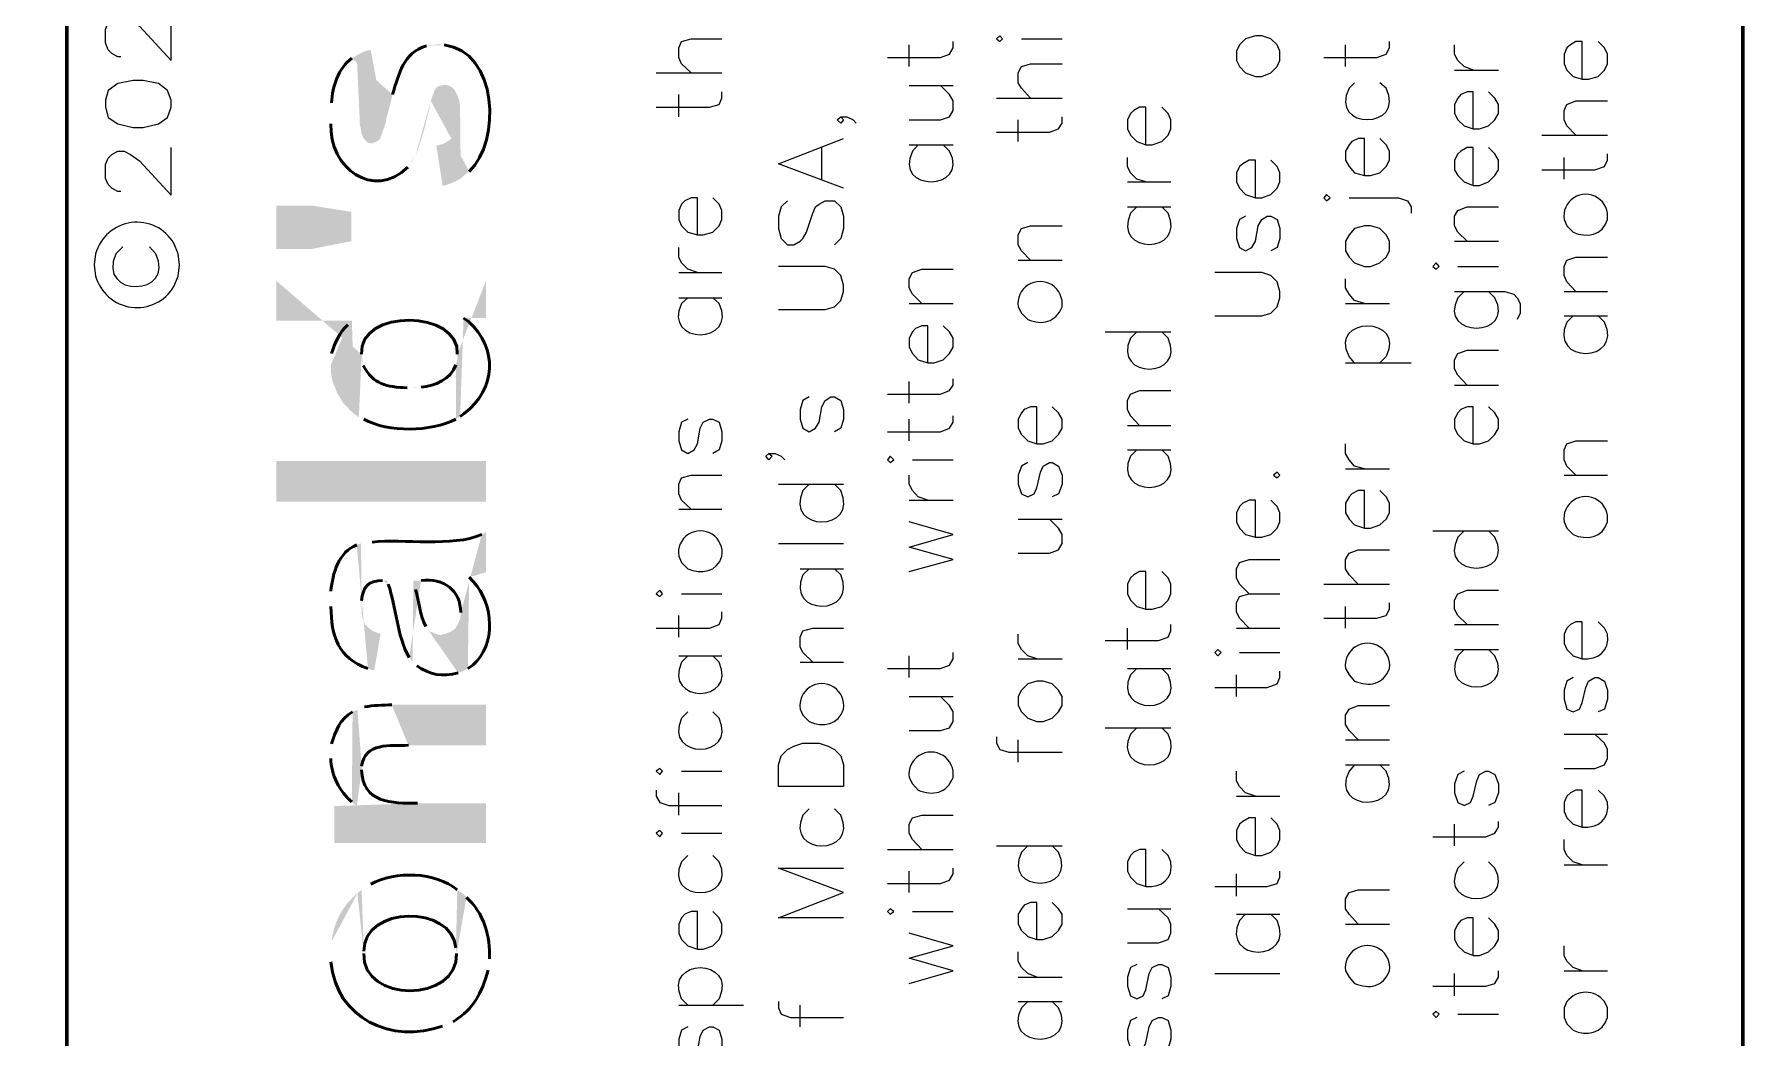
# Model space of a CAD drawing. Header units: inches. Extents: x 5 to 516, y -193 to 129.
# Drawn here: x 57.182 to 59.901, y -182.698 to -181.101 of the extents above; entities that cross this region are included whole.
import ezdxf

# ---------------------------------------------------------------- set-up
doc = ezdxf.new("R2010")
doc.units = ezdxf.units.IN
doc.header["$MEASUREMENT"] = 0
doc.layers.add('PDF7_Geometry', color=7, linetype='Continuous')
doc.layers.add('PDF7_Solid Fills', color=7, linetype='Continuous')

msp = doc.modelspace()

# ---------------------------------------------------------------- hatches: boundary and pattern name
at = {"layer": 'PDF7_Solid Fills', "transparency": 33554559}
h = msp.add_hatch(color=256, dxfattribs=at)
h.paths.add_polyline_path([(57.6546647, -181.2324507), (57.6546647, -181.2435618)], flags=0)
h.paths.add_polyline_path([(57.7768869, -181.3124507), (57.7824425, -181.3046729), (57.7835536, -181.3046729), (57.7857758, -181.3002285), (57.7891091, -181.2946729)], flags=0)
h.paths.add_polyline_path([(57.7891091, -181.2946729, 0.042607808), (57.8135536, -181.2068951)], flags=0)
h.paths.add_polyline_path([(57.8135536, -181.2068951), (57.8157758, -181.2002285), (57.8191091, -181.1913396), (57.8224425, -181.185784), (57.8257758, -181.1835618), (57.8346647, -181.1813396), (57.8368869, -181.1813396), (57.8446647, -181.1835618), (57.8513313, -181.1891173), (57.8524425, -181.1913396), (57.8557758, -181.1980062), (57.8591091, -181.2068951), (57.8602202, -181.215784), (57.8602202, -181.2268951), (57.8613313, -181.3302285), (57.8746647, -181.3191173)], flags=0)
h.paths.add_polyline_path([(57.8346647, -181.1180062), (57.8257758, -181.1168951), (57.8157758, -181.1180062), (57.8068869, -181.1191173)], flags=0)
h.paths.add_polyline_path([(57.7524425, -181.1968951), (57.7502202, -181.2080062), (57.7435536, -181.2324507), (57.7413313, -181.2435618), (57.737998, -181.2524507), (57.7357758, -181.2591173), (57.7335536, -181.2646729), (57.7324425, -181.2680062), (57.727998, -181.2713396), (57.7202202, -181.2746729), (57.7135536, -181.2735618), (57.7068869, -181.2668951), (57.7035536, -181.2602285), (57.7024424, -181.2524507), (57.7002202, -181.2424507), (57.7002202, -181.2313396), (57.6957758, -181.1346729), (57.687998, -181.1391173)], flags=0)
h.paths.add_polyline_path([(57.6557758, -181.2102285), (57.6546647, -181.2202285)], flags=0)
for points in [[(57.6957758, -181.1346723), (57.7002202, -181.231339), (57.7002202, -181.2246724), (57.7013314, -181.2157835), (57.7046647, -181.2068946), (57.707998, -181.2002279), (57.7135536, -181.1935612), (57.7202203, -181.1891168), (57.7291091, -181.1857835), (57.717998, -181.1257835), (57.7124425, -181.1268946), (57.7035536, -181.1302279)], [(57.8224424, -181.2780055), (57.8324424, -181.34245), (57.8368869, -181.3413388), (57.8457757, -181.3380055), (57.8535535, -181.3346722), (57.8613313, -181.3302277), (57.8602202, -181.2268944), (57.8602202, -181.2380055), (57.857998, -181.2468944), (57.8513313, -181.26245), (57.8468869, -181.2668944), (57.8402202, -181.2713388), (57.8324424, -181.2757833)], [(57.686887, -181.4302283), (57.6246648, -181.4424506), (57.5679981, -181.4424506), (57.5679981, -181.3735617), (57.6246648, -181.3735617), (57.686887, -181.3835617)], [(57.9013315, -181.8446729), (57.9013315, -181.7802284), (57.5679981, -181.7802284), (57.5679981, -181.8446729)]]:
    msp.add_hatch(color=256, dxfattribs=at).paths.add_polyline_path(points)
h = msp.add_hatch(color=256, dxfattribs=at)
h.paths.add_polyline_path([(57.5679981, -181.4935614), (57.5679981, -181.5568947), (57.6879981, -181.5568947), (57.6924426, -181.7057836), (57.6991093, -181.710228), (57.7035537, -181.610228)], flags=0)
h.paths.add_polyline_path([(57.8557759, -181.610228), (57.8602204, -181.7091169), (57.8657759, -181.5524502), (57.9013315, -181.5524502), (57.9013315, -181.4935614)], flags=0)
h = msp.add_hatch(color=256, dxfattribs=at)
h.paths.add_polyline_path([(57.6546647, -181.6268949), (57.6546647, -181.638006), (57.6557758, -181.6468949), (57.657998, -181.6557838), (57.6613313, -181.6635616), (57.6646647, -181.6724505), (57.6691091, -181.6791172), (57.6735536, -181.6868949), (57.6802202, -181.6935616), (57.6857758, -181.7002283), (57.6868869, -181.7002283), (57.6924424, -181.7057838), (57.687998, -181.5568949), (57.6813313, -181.5635616)], flags=0)
h.paths.add_polyline_path([(57.6557758, -181.6091171), (57.6546647, -181.618006)], flags=0)
h = msp.add_hatch(color=256, dxfattribs=at)
h.paths.add_polyline_path([(57.6991093, -181.7102283), (57.7068871, -181.7135616)], flags=0)
h.paths.add_polyline_path([(57.8535537, -181.7135616), (57.8602204, -181.7091172), (57.855776, -181.6102283), (57.855776, -181.618006), (57.8535537, -181.6268949)], flags=0)
h.paths.add_polyline_path([(57.7979982, -181.6624505), (57.7868871, -181.6635616), (57.775776, -181.6635616)], flags=0)
h.paths.add_polyline_path([(57.705776, -181.628006), (57.7035537, -181.6191171), (57.7035537, -181.6102283)], flags=0)
h = msp.add_hatch(color=256, dxfattribs=at)
h.paths.add_polyline_path([(57.7024425, -181.9113391), (57.7035536, -182.0135614), (57.7035536, -182.0024502)], flags=0)
h.paths.add_polyline_path([(57.7368869, -181.970228), (57.7435536, -181.970228), (57.7457758, -181.9757836)], flags=0)
h.paths.add_polyline_path([(57.7791092, -182.0924502), (57.7846647, -182.0991169), (57.7857758, -181.970228), (57.797998, -181.970228)], flags=0)
h.paths.add_polyline_path([(57.8613314, -182.0213391), (57.8646647, -182.1146725), (57.8724425, -182.110228), (57.8746647, -181.9646725), (57.8824425, -181.9624502), (57.8846647, -181.9624502), (57.8935536, -181.9591169), (57.9013314, -181.9568947), (57.9013314, -181.8935613), (57.8946647, -181.8968947)], flags=0)
h.paths.add_polyline_path([(57.7202203, -181.9091169), (57.7102203, -181.910228)], flags=0)
h = msp.add_hatch(color=256, dxfattribs=at)
h.paths.add_polyline_path([(57.6546647, -182.0091174), (57.6546647, -182.0113397)], flags=0)
h.paths.add_polyline_path([(57.7135536, -182.1102286), (57.7235536, -182.1135619), (57.7335536, -182.0557841), (57.7313313, -182.054673), (57.7224424, -182.0513397), (57.7146647, -182.0457841), (57.7102202, -182.0402286), (57.7091091, -182.0402286), (57.7057758, -182.0324508), (57.7035536, -182.0235619), (57.7035536, -182.0135619), (57.7024424, -181.9113397), (57.6957758, -181.9135619)], flags=0)
h.paths.add_polyline_path([(57.6546647, -181.9868952), (57.6546647, -181.9980063)], flags=0)
h = msp.add_hatch(color=256, dxfattribs=at)
h.paths.add_polyline_path([(57.7846648, -182.0991172), (57.7913314, -182.1057839)], flags=0)
h.paths.add_polyline_path([(57.856887, -182.116895), (57.8646648, -182.1146727), (57.8613314, -182.0213394), (57.8613314, -182.0224505), (57.8602203, -182.0313394), (57.856887, -182.0391172), (57.8524425, -182.046895), (57.8457759, -182.0513394), (57.8379981, -182.0546727), (57.8291092, -182.056895), (57.8279981, -182.056895), (57.8202203, -182.0546727), (57.8124425, -182.0513394), (57.8057759, -182.0435616)], flags=0)
h.paths.add_polyline_path([(57.7891092, -181.9846727), (57.786887, -181.976895), (57.7857759, -181.9702283)], flags=0)
h = msp.add_hatch(color=256, dxfattribs=at)
h.paths.add_polyline_path([(57.6546647, -182.2491167), (57.6546647, -182.2535612)], flags=0)
h.paths.add_polyline_path([(57.687998, -182.3224501), (57.6957758, -182.3291168), (57.6968869, -182.1757834), (57.6891091, -182.1791167)], flags=0)
h.paths.add_polyline_path([(57.6557758, -182.2302279), (57.6546647, -182.2402279)], flags=0)
h = msp.add_hatch(color=256, dxfattribs=at)
h.paths.add_polyline_path([(57.6602203, -182.3291169), (57.6602203, -182.3880058), (57.9013314, -182.3880058), (57.9013314, -182.3246724), (57.7924425, -182.3246724)], flags=0)
h.paths.add_polyline_path([(57.7035536, -182.2713391), (57.6968869, -182.1757835), (57.6957758, -182.3291169)], flags=0)
h = msp.add_hatch(color=256, dxfattribs=at)
h.paths.add_polyline_path([(57.6968869, -182.1757841), (57.7035535, -182.2713397), (57.7035535, -182.2657841)], flags=0)
h.paths.add_polyline_path([(57.777998, -182.2324508), (57.9013313, -182.2324508), (57.9013313, -182.1680064), (57.7513313, -182.1680064)], flags=0)
h.paths.add_polyline_path([(57.707998, -182.1713397), (57.7057758, -182.1724508)], flags=0)
h = msp.add_hatch(color=256, dxfattribs=at)
h.paths.add_polyline_path([(57.6546647, -182.563562), (57.6546647, -182.5768953)], flags=0)
h.paths.add_polyline_path([(57.8324425, -182.6791175), (57.8402202, -182.6757842), (57.847998, -182.6724509), (57.8491091, -182.6724509)], flags=0)
h.paths.add_polyline_path([(57.9046647, -182.5902287), (57.9068869, -182.5724509)], flags=0)
h.paths.add_polyline_path([(57.8702202, -182.4746731), (57.8702202, -182.473562), (57.8635536, -182.4680064), (57.8557758, -182.4624509), (57.8546647, -182.563562)], flags=0)
h.paths.add_polyline_path([(57.7068869, -182.563562), (57.7035536, -182.4624509), (57.6968869, -182.4680064)], flags=0)
h.paths.add_polyline_path([(57.6968869, -182.4680064, 0.200216151), (57.6557758, -182.5446731)], flags=0)
h.paths.add_polyline_path([(57.6557758, -182.5446731), (57.6546647, -182.5546731)], flags=0)
h = msp.add_hatch(color=256, dxfattribs=at)
h.paths.add_polyline_path([(57.7035535, -182.4624505), (57.7068869, -182.5635616), (57.7068869, -182.5602282)], flags=0)
h.paths.add_polyline_path([(57.8535536, -182.5546727), (57.8546647, -182.5635616), (57.8557758, -182.4624505)], flags=0)
h.paths.add_polyline_path([(57.717998, -182.4535616), (57.7102202, -182.458006)], flags=0)

# ---------------------------------------------------------------- linework, layer by layer
at = {"layer": 'PDF7_Geometry', "lineweight": 60}
for points in [[(59.9013316, -193.1846724), (59.9013316, -163.1857822), (14.901328, -163.1857822), (14.901328, -193.1846724)], [(57.2346648, -163.1857822), (57.2346648, -193.1846724)]]:
    msp.add_lwpolyline(points, dxfattribs=at)
at = {"layer": 'PDF7_Geometry', "lineweight": 15}
for points in [[(57.3202202, -181.1368945), (57.3157758, -181.1368945), (57.3057758, -181.1313389), (57.3002202, -181.1257834), (57.2957758, -181.1146723), (57.2957758, -181.0935611), (57.3002202, -181.08245), (57.3057758, -181.0780056), (57.3157758, -181.07245), (57.3257758, -181.07245), (57.3357758, -181.0780056), (57.3502202, -181.0880056), (57.4002202, -181.14245), (57.4002202, -181.0668945)], [(58.2279982, -181.1624501), (58.2124426, -181.1480057), (58.2079982, -181.1380057), (58.2079982, -181.1224501), (58.2124426, -181.1124501), (58.2279982, -181.1080057), (58.2768871, -181.1080057)], [(58.5402204, -181.1380055), (58.6246649, -181.1380055), (58.6391093, -181.13245), (58.6446649, -181.12245), (58.6446649, -181.11245)], [(58.5746649, -181.1524505), (58.5746649, -181.1180061)], [(58.7535536, -181.1080056), (58.817998, -181.1080056)], [(59.2346649, -181.1380055), (59.3191094, -181.1380055), (59.3335538, -181.13245), (59.3391094, -181.12245), (59.3391094, -181.11245)], [(59.2691094, -181.1524505), (59.2691094, -181.1180061)], [(59.4724427, -181.1580059), (59.4579982, -181.1524503), (59.4479982, -181.1424503), (59.4424427, -181.1324503), (59.4424427, -181.1180059)], [(59.645776, -181.1724509), (59.645776, -181.1124508), (59.635776, -181.1124508), (59.6268871, -181.1180064), (59.6213316, -181.1224508), (59.6168871, -181.1324508), (59.6168871, -181.1480064), (59.6213316, -181.1580064), (59.6313316, -181.1680064), (59.645776, -181.1724509), (59.655776, -181.1724509), (59.6713316, -181.1680064), (59.6813316, -181.1580064), (59.685776, -181.1480064), (59.685776, -181.1324508), (59.6813316, -181.1224508), (59.6713316, -181.1124508)], [(58.767998, -181.2024508), (58.7535536, -181.1868952), (58.747998, -181.1780063), (58.747998, -181.1624508), (58.7535536, -181.1524508), (58.767998, -181.1480063), (58.817998, -181.1480063)], [(59.4424427, -181.1580059), (59.5124428, -181.1580059)], [(58.1724426, -181.1624501), (58.2768871, -181.1624501)], [(58.5746649, -181.1824504), (58.6446649, -181.1824504)], [(58.5746649, -181.2368949), (58.6246649, -181.2368949), (58.6391093, -181.2324505), (58.6446649, -181.2224505), (58.6446649, -181.2068949), (58.6391093, -181.1968949), (58.6246649, -181.1824505)], [(59.2835538, -181.1780062), (59.2746649, -181.1868951)], [(59.3335538, -181.1868951), (59.3235538, -181.1780062)], [(58.1724426, -181.2168946), (58.2568871, -181.2168946), (58.2724426, -181.2124502), (58.2768871, -181.2024502), (58.2768871, -181.1924502)], [(58.2079981, -181.2324507), (58.2079981, -181.1968951)], [(58.7135538, -181.2024508), (58.8179982, -181.2024508)], [(59.4724427, -181.2513388), (59.4724427, -181.1924499), (59.4624427, -181.1924499), (59.4524427, -181.1968943), (59.4479982, -181.2024499), (59.4424427, -181.2124499), (59.4424427, -181.2268944), (59.4479982, -181.2368944), (59.4579982, -181.2468944), (59.4724427, -181.2513388), (59.4824427, -181.2513388), (59.4968871, -181.2468944), (59.5068871, -181.2368944), (59.5124427, -181.2268944), (59.5124427, -181.2124499), (59.5068871, -181.2024499), (59.4968871, -181.1924499)], [(59.6357759, -181.2613395), (59.6213314, -181.2468951), (59.616887, -181.2368951), (59.616887, -181.2224506), (59.6213314, -181.2124506), (59.6357759, -181.2068951), (59.6857759, -181.2068951)], [(58.4657759, -181.2324507), (58.4702203, -181.2368951), (58.4657759, -181.2424507), (58.4602203, -181.2368951), (58.4657759, -181.2324507), (58.4757759, -181.2324507), (58.4857759, -181.2368951), (58.4902203, -181.2424507)], [(58.7135538, -181.2568941), (58.7979982, -181.2568941), (58.8124427, -181.2513386), (58.8179982, -181.2424497), (58.8179982, -181.2324497)], [(58.7479982, -181.2713391), (58.7479982, -181.2368947)], [(58.9513315, -181.2768944), (58.9513315, -181.2168944), (58.9413315, -181.2168944), (58.9324426, -181.22245), (58.9268871, -181.2268944), (58.9224426, -181.2368944), (58.9224426, -181.2513389), (58.9268871, -181.2613389), (58.9368871, -181.2713389), (58.9513315, -181.2768944), (58.9613315, -181.2768944), (58.9768871, -181.2713389), (58.9868871, -181.2613389), (58.9913315, -181.2513389), (58.9913315, -181.2368944), (58.9868871, -181.2268944), (58.9768871, -181.2168944)], [(58.4702204, -181.3457839), (58.3668871, -181.306895), (58.4702204, -181.266895)], [(59.2991093, -181.3257836), (59.2991093, -181.2668947), (59.2891093, -181.2668947), (59.2791093, -181.2713392), (59.2746649, -181.2768947), (59.2691093, -181.2868947), (59.2691093, -181.3013392), (59.2746649, -181.3113392), (59.2835537, -181.3213392), (59.2991093, -181.3257836), (59.3091093, -181.3257836), (59.3235537, -181.3213392), (59.3335537, -181.3113392), (59.3391093, -181.3013392), (59.3391093, -181.2868947), (59.3335537, -181.2768947), (59.3235537, -181.2668947)], [(59.5813316, -181.2613395), (59.6857761, -181.2613395)], [(57.3202202, -181.3513393), (57.3157758, -181.3513393), (57.3057758, -181.3457837), (57.3002202, -181.3402281), (57.2957758, -181.3302281), (57.2957758, -181.3080059), (57.3002202, -181.2980059), (57.3057758, -181.2924504), (57.3157758, -181.2868948), (57.3257758, -181.2868948), (57.3357758, -181.2924504), (57.3502202, -181.3024504), (57.4002202, -181.3568948), (57.4002202, -181.2813393)], [(58.435776, -181.3313389), (58.435776, -181.2813389)], [(58.5746649, -181.2768944), (58.6446649, -181.2768944)], [(58.5891093, -181.2768944), (58.5802204, -181.2868944)], [(58.6391093, -181.2868944), (58.6291093, -181.2768944)], [(59.4724427, -181.3413397), (59.4724427, -181.2813397), (59.4624427, -181.2813397), (59.4524427, -181.2868952), (59.4479982, -181.2913397), (59.4424427, -181.3013397), (59.4424427, -181.3168952), (59.4479982, -181.3257841), (59.4579982, -181.3357841), (59.4724427, -181.3413397), (59.4824427, -181.3413397), (59.4968871, -181.3357841), (59.5068871, -181.3257841), (59.5124427, -181.3168952), (59.5124427, -181.3013397), (59.5068871, -181.2913397), (59.4968871, -181.2813397)], [(59.5813316, -181.3168951), (59.6657761, -181.3168951), (59.6813317, -181.3113395), (59.6857761, -181.3013395), (59.6857761, -181.2913395)], [(58.9513315, -181.3357832), (58.9368871, -181.3313388), (58.9268871, -181.3213388), (58.9224426, -181.3113388), (58.9224426, -181.2968943)], [(59.1257759, -181.3613389), (59.1257759, -181.3013388), (59.1157759, -181.3013388), (59.1057759, -181.3068944), (59.1002204, -181.3113388), (59.0957759, -181.3213388), (59.0957759, -181.3357833), (59.1002204, -181.3457833), (59.1102204, -181.3557833), (59.1257759, -181.3613389), (59.1357759, -181.3613389), (59.1502204, -181.3557833), (59.1602204, -181.3457833), (59.1646648, -181.3357833), (59.1646648, -181.3213388), (59.1602204, -181.3113388), (59.1502204, -181.3013388)], [(59.6168872, -181.3313389), (59.6168872, -181.2968945)], [(58.9224427, -181.3357832), (58.9913316, -181.3357832)], [(58.237998, -181.4202287), (58.237998, -181.3613398), (58.227998, -181.3613398), (58.217998, -181.3657843), (58.2124425, -181.3713398), (58.207998, -181.3813398), (58.207998, -181.3957843), (58.2124425, -181.4057843), (58.2224425, -181.4157843), (58.237998, -181.4202287), (58.2468869, -181.4202287), (58.2624425, -181.4157843), (58.2724425, -181.4057843), (58.2768869, -181.3957843), (58.2768869, -181.3813398), (58.2724425, -181.3713398), (58.2624425, -181.3613398)], [(58.3813315, -181.3657831), (58.3713315, -181.3757831), (58.366887, -181.3902276), (58.366887, -181.4102276), (58.3713315, -181.4257831), (58.3813315, -181.4357831), (58.3913315, -181.4357831), (58.4013315, -181.4302276), (58.4057759, -181.4257831), (58.4113315, -181.4157831), (58.4213315, -181.3857831), (58.4257759, -181.3757831), (58.4313315, -181.3713387), (58.4413315, -181.3657831), (58.4557759, -181.3657831), (58.4657759, -181.3757831), (58.4702204, -181.3902276), (58.4702204, -181.4102276), (58.4657759, -181.4257831), (58.4557759, -181.4357831)], [(58.9224427, -181.3757838), (58.9913316, -181.3757838)], [(58.9368871, -181.3757838), (58.9268871, -181.3857838)], [(58.9868871, -181.3857838), (58.9768871, -181.3757838)], [(59.2746647, -181.3613389), (59.3535536, -181.3613389), (59.3679981, -181.3657833), (59.3735536, -181.3757833), (59.3735536, -181.3857833)], [(59.4624425, -181.4302283), (59.4479981, -181.4157839), (59.4424425, -181.4057839), (59.4424425, -181.3902283), (59.4479981, -181.3813394), (59.4624425, -181.3757839), (59.5124425, -181.3757839)], [(59.1102205, -181.3902277), (59.1002205, -181.3957833), (59.095776, -181.4102277), (59.095776, -181.4257833), (59.1002205, -181.4402277), (59.1102205, -181.4457833), (59.1202205, -181.4402277), (59.125776, -181.4302277), (59.1302205, -181.4057833), (59.135776, -181.3957833), (59.1446649, -181.3902277), (59.1502205, -181.3902277), (59.1602205, -181.3957833), (59.1646649, -181.4102277), (59.1646649, -181.4257833), (59.1602205, -181.4402277), (59.1502205, -181.4457833)], [(58.767998, -181.4602282), (58.7535536, -181.4457838), (58.747998, -181.4357838), (58.747998, -181.4202282), (58.7535536, -181.4102282), (58.767998, -181.4057838), (58.817998, -181.4057838)], [(59.4424427, -181.4302283), (59.5124428, -181.4302283)], [(57.3235534, -181.4391169), (57.3124423, -181.450228)], [(57.3757757, -181.450228), (57.3657757, -181.4391169)], [(58.237998, -181.4802286), (58.2224425, -181.474673), (58.2124425, -181.464673), (58.207998, -181.4557841), (58.207998, -181.4402286)], [(59.6357759, -181.5102285), (59.6213314, -181.4946729), (59.616887, -181.4846729), (59.616887, -181.4702285), (59.6213314, -181.4602285), (59.6357759, -181.455784), (59.6857759, -181.455784)], [(58.2079981, -181.4802286), (58.276887, -181.4802286)], [(58.3668871, -181.5391173), (58.4413315, -181.5391173), (58.455776, -181.5346729), (58.465776, -181.5246729), (58.4702204, -181.5102284), (58.4702204, -181.5002284), (58.465776, -181.4846729), (58.455776, -181.4746729), (58.4413315, -181.4702284), (58.3668871, -181.4702284)], [(58.5946649, -181.5291166), (58.5802205, -181.5146722), (58.5746649, -181.5046722), (58.5746649, -181.4902277), (58.5802205, -181.4802277), (58.5946649, -181.4746721), (58.6446649, -181.4746721)], [(58.7479982, -181.4602282), (58.8179983, -181.4602282)], [(59.0613316, -181.5491169), (59.135776, -181.5491169), (59.1502205, -181.5446725), (59.1602205, -181.5346725), (59.1646649, -181.520228), (59.1646649, -181.510228), (59.1602205, -181.4946725), (59.1502205, -181.4846725), (59.135776, -181.480228), (59.0613316, -181.480228)], [(59.4479981, -181.4702278), (59.5124425, -181.4702278)], [(59.2991093, -181.5291166), (59.2835537, -181.5246722), (59.2746649, -181.5146722), (59.2691093, -181.5046722), (59.2691093, -181.4902277)], [(59.4424427, -181.5102285), (59.5224428, -181.5102285), (59.5368872, -181.5146729), (59.5424428, -181.5202285), (59.5468872, -181.5291174), (59.5468872, -181.5446729), (59.5424428, -181.5546729)], [(59.4579982, -181.5102285), (59.4479982, -181.5202285)], [(59.5068871, -181.5202285), (59.4968871, -181.5102285)], [(59.6168872, -181.5102285), (59.6857761, -181.5102285)], [(58.2079981, -181.5202281), (58.276887, -181.5202281)], [(58.2224426, -181.5202281), (58.2124426, -181.529117)], [(58.2724426, -181.529117), (58.2624426, -181.5202281)], [(58.5746649, -181.5291166), (58.6446649, -181.5291166)], [(59.2691094, -181.5291166), (59.3391094, -181.5291166)], [(58.6046648, -181.6235617), (58.6046648, -181.5646728), (58.5946648, -181.5646728), (58.5846648, -181.5691173), (58.5802204, -181.5746728), (58.5746648, -181.5846728), (58.5746648, -181.5991173), (58.5802204, -181.6091173), (58.5891092, -181.6191173), (58.6046648, -181.6235617), (58.6146648, -181.6235617), (58.6291092, -181.6191173), (58.6391092, -181.6091173), (58.6446648, -181.5991173), (58.6446648, -181.5846728), (58.6391092, -181.5746728), (58.6291092, -181.5646728)], [(59.6168872, -181.5491169), (59.6857761, -181.5491169)], [(59.6313316, -181.5491169), (59.6213316, -181.5591169)], [(59.6813316, -181.5591169), (59.6713316, -181.5491169)], [(58.8868871, -181.5746726), (58.9913316, -181.5746726)], [(58.9368871, -181.5746726), (58.9268871, -181.5846726)], [(58.9868871, -181.5846726), (58.9768871, -181.5746726)], [(59.2835538, -181.6235617), (59.2746649, -181.6135617)], [(59.3335538, -181.6135617), (59.3235538, -181.6235617)], [(59.4624425, -181.659117), (59.4479981, -181.6435614), (59.4424425, -181.6335614), (59.4424425, -181.619117), (59.4479981, -181.609117), (59.4624425, -181.6035614), (59.5124425, -181.6035614)], [(59.2691094, -181.6235617), (59.3735538, -181.6235617)], [(58.5402204, -181.6735608), (58.6246649, -181.6735608), (58.6391093, -181.6680053), (58.6446649, -181.6591164), (58.6446649, -181.6491164)], [(58.5746649, -181.6880058), (58.5746649, -181.6535614)], [(58.9413314, -181.7235611), (58.9268869, -181.7080055), (58.9224425, -181.6980055), (58.9224425, -181.6835611), (58.9268869, -181.6735611), (58.9413314, -181.6680055), (58.9913314, -181.6680055)], [(59.4424427, -181.659117), (59.5124428, -181.659117)], [(58.415776, -181.6780062), (58.405776, -181.6835618), (58.4013315, -181.6980062), (58.4013315, -181.7135618), (58.405776, -181.7280062), (58.415776, -181.7335618), (58.425776, -181.7280062), (58.4313315, -181.7180062), (58.435776, -181.6935618), (58.4413315, -181.6835618), (58.4502204, -181.6780062), (58.455776, -181.6780062), (58.465776, -181.6835618), (58.4702204, -181.6980062), (58.4702204, -181.7135618), (58.465776, -181.7280062), (58.455776, -181.7335618)], [(58.7779982, -181.7524499), (58.7779982, -181.693561), (58.7679982, -181.693561), (58.7579982, -181.6980055), (58.7535537, -181.703561), (58.7479982, -181.713561), (58.7479982, -181.7280055), (58.7535537, -181.7380055), (58.7635537, -181.7480055), (58.7779982, -181.7524499), (58.7879982, -181.7524499), (58.8024426, -181.7480055), (58.8124426, -181.7380055), (58.8179982, -181.7280055), (58.8179982, -181.713561), (58.8124426, -181.703561), (58.8024426, -181.693561)], [(59.4724427, -181.7524499), (59.4724427, -181.693561), (59.4624427, -181.693561), (59.4524427, -181.6980055), (59.4479982, -181.703561), (59.4424427, -181.713561), (59.4424427, -181.7280055), (59.4479982, -181.7380055), (59.4579982, -181.7480055), (59.4724427, -181.7524499), (59.4824427, -181.7524499), (59.4968871, -181.7480055), (59.5068871, -181.7380055), (59.5124427, -181.7280055), (59.5124427, -181.713561), (59.5068871, -181.703561), (59.4968871, -181.693561)], [(58.2224426, -181.7135615), (58.2124426, -181.7180059), (58.2079981, -181.7335615), (58.2079981, -181.7480059), (58.2124426, -181.7624504), (58.2224426, -181.7680059), (58.2324426, -181.7624504), (58.2379981, -181.7524504), (58.2424426, -181.7280059), (58.246887, -181.7180059), (58.256887, -181.7135615), (58.2624426, -181.7135615), (58.2724426, -181.7180059), (58.276887, -181.7335615), (58.276887, -181.7480059), (58.2724426, -181.7624504), (58.2624426, -181.7680059)], [(58.5402204, -181.7335618), (58.6246649, -181.7335618), (58.6391093, -181.7280062), (58.6446649, -181.7180062), (58.6446649, -181.7080062)], [(58.5746649, -181.7480056), (58.5746649, -181.7135612)], [(58.9224427, -181.7235611), (58.9913316, -181.7235611)], [(59.2991093, -181.7924505), (59.2835537, -181.7880061), (59.2746649, -181.7780061), (59.2691093, -181.7680061), (59.2691093, -181.7524505)], [(59.6357759, -181.8024501), (59.6213314, -181.7880057), (59.616887, -181.7780057), (59.616887, -181.7624501), (59.6213314, -181.7524501), (59.6357759, -181.7480057), (59.6857759, -181.7480057)], [(58.3513313, -181.768006), (58.3568869, -181.7724504), (58.3513313, -181.778006), (58.3468869, -181.7724504), (58.3513313, -181.768006), (58.3613313, -181.768006), (58.3713313, -181.7724504), (58.3768869, -181.778006)], [(58.5802202, -181.7780056), (58.6446647, -181.7780056)], [(58.7635537, -181.7824498), (58.7535537, -181.7880054), (58.7479982, -181.8024498), (58.7479982, -181.8168943), (58.7535537, -181.8324498), (58.7635537, -181.8368943), (58.7735537, -181.8324498), (58.7779982, -181.8224498), (58.7835537, -181.7980054), (58.7879982, -181.7880054), (58.7979982, -181.7824498), (58.8024426, -181.7824498), (58.8124426, -181.7880054), (58.8179982, -181.8024498), (58.8179982, -181.8168943), (58.8124426, -181.8324498), (58.8024426, -181.8368943)], [(58.9224427, -181.7624506), (58.9913316, -181.7624506)], [(58.9368871, -181.7624506), (58.9268871, -181.7724506)], [(58.9868871, -181.7724506), (58.9768871, -181.7624506)], [(58.2279982, -181.8568946), (58.2124426, -181.8424502), (58.2079982, -181.8324502), (58.2079982, -181.8168946), (58.2124426, -181.8068946), (58.2279982, -181.8024502), (58.2768871, -181.8024502)], [(58.6046648, -181.8424508), (58.5891092, -181.8368952), (58.5802204, -181.8268952), (58.5746648, -181.8168952), (58.5746648, -181.8024508)], [(59.2691094, -181.7924505), (59.3391094, -181.7924505)], [(59.6168872, -181.8024501), (59.6857761, -181.8024501)], [(58.3668871, -181.8168951), (58.4702204, -181.8168951)], [(58.415776, -181.8168951), (58.405776, -181.8268951)], [(58.465776, -181.8268951), (58.455776, -181.8168951)], [(59.2991093, -181.8868945), (59.2991093, -181.8268945), (59.2891093, -181.8268945), (59.2791093, -181.8324501), (59.2746649, -181.8368945), (59.2691093, -181.8468945), (59.2691093, -181.8624501), (59.2746649, -181.8724501), (59.2835537, -181.881339), (59.2991093, -181.8868945), (59.3091093, -181.8868945), (59.3235537, -181.881339), (59.3335537, -181.8724501), (59.3391093, -181.8624501), (59.3391093, -181.8468945), (59.3335537, -181.8368945), (59.3235537, -181.8268945)], [(58.2079981, -181.8568946), (58.276887, -181.8568946)], [(58.5746649, -181.8424508), (58.6446649, -181.8424508)], [(59.1257759, -181.9013395), (59.1257759, -181.8424506), (59.1157759, -181.8424506), (59.1057759, -181.8468951), (59.1002204, -181.8524506), (59.0957759, -181.8624506), (59.0957759, -181.8768951), (59.1002204, -181.8868951), (59.1102204, -181.8968951), (59.1257759, -181.9013395), (59.1357759, -181.9013395), (59.1502204, -181.8968951), (59.1602204, -181.8868951), (59.1646648, -181.8768951), (59.1646648, -181.8624506), (59.1602204, -181.8524506), (59.1502204, -181.8424506)], [(58.5746649, -181.955784), (58.6446649, -181.9368951), (58.5746649, -181.9168951), (58.6446649, -181.8968951), (58.5746649, -181.8768951)], [(58.7479982, -181.9268952), (58.7979982, -181.9268952), (58.8124427, -181.9213396), (58.8179983, -181.9113396), (58.8179983, -181.8968952), (58.8124427, -181.8868952), (58.7979982, -181.8724507)], [(58.7479982, -181.8724507), (58.8179983, -181.8724507)], [(59.4079983, -181.8913388), (59.5124427, -181.8913388)], [(59.4579982, -181.8913388), (59.4479982, -181.9013388)], [(59.5068871, -181.9013388), (59.4968871, -181.8913388)], [(58.3668871, -181.9113391), (58.4702204, -181.9113391)], [(59.1157761, -181.9913393), (59.1002205, -181.9757837), (59.0957761, -181.9657837), (59.0957761, -181.9513393), (59.1002205, -181.9413393), (59.1157761, -181.9368948), (59.164665, -181.9368948)], [(59.2891094, -181.9757843), (59.274665, -181.9613399), (59.2691094, -181.9513399), (59.2691094, -181.9368954), (59.274665, -181.9268954), (59.2891094, -181.9213399), (59.3391094, -181.9213399)], [(58.4013315, -181.9513386), (58.4702204, -181.9513386)], [(58.415776, -181.9513386), (58.405776, -181.9613386)], [(58.465776, -181.9613386), (58.455776, -181.9513386)], [(58.9513315, -182.0157838), (58.9513315, -181.9557838), (58.9413315, -181.9557838), (58.9324426, -181.9613394), (58.9268871, -181.9657838), (58.9224426, -181.9757838), (58.9224426, -181.9913394), (58.9268871, -182.0013394), (58.9368871, -182.0113394), (58.9513315, -182.0157838), (58.9613315, -182.0157838), (58.9768871, -182.0113394), (58.9868871, -182.0013394), (58.9913315, -181.9913394), (58.9913315, -181.9757838), (58.9868871, -181.9657838), (58.9768871, -181.9557838)], [(58.2124424, -181.9913393), (58.2768868, -181.9913393)], [(59.1157761, -182.0457838), (59.1002205, -182.0302282), (59.0957761, -182.0202282), (59.0957761, -182.0057838), (59.1002205, -181.9957838), (59.1157761, -181.9913393), (59.164665, -181.9913393)], [(59.2346649, -181.9757843), (59.3391094, -181.9757843)], [(59.4624425, -182.0402284), (59.4479981, -182.025784), (59.4424425, -182.015784), (59.4424425, -182.0013395), (59.4479981, -181.9913395), (59.4624425, -181.985784), (59.5124425, -181.985784)], [(58.1724426, -182.0457838), (58.2568871, -182.0457838), (58.2724426, -182.0402282), (58.2768871, -182.0302282), (58.2768871, -182.0202282)], [(58.2079981, -182.0602276), (58.2079981, -182.0257832)], [(59.2346649, -182.0302277), (59.3191094, -182.0302277), (59.3335538, -182.0257833), (59.3391094, -182.0157833), (59.3391094, -182.0057833)], [(59.2691094, -182.0457838), (59.2691094, -182.0113393)], [(58.4213316, -182.1002283), (58.405776, -182.0846727), (58.4013316, -182.0757838), (58.4013316, -182.0602282), (58.405776, -182.0502282), (58.4213316, -182.0457838), (58.4702205, -182.0457838)], [(58.7779982, -182.0946729), (58.7635537, -182.0902285), (58.7535537, -182.0802285), (58.7479982, -182.0702285), (58.7479982, -182.055784)], [(58.8868871, -182.0657841), (58.9713316, -182.0657841), (58.9868872, -182.0602285), (58.9913316, -182.0502285), (58.9913316, -182.0402285)], [(58.9224427, -182.0802279), (58.9224427, -182.0457835)], [(59.095776, -182.0457838), (59.1646649, -182.0457838)], [(59.4424427, -182.0402284), (59.5124428, -182.0402284)], [(59.685776, -182.055784), (59.6813316, -182.045784), (59.6713316, -182.035784)], [(59.4424427, -182.0802279), (59.5124428, -182.0802279)], [(59.4579982, -182.0802279), (59.4479982, -182.0902279)], [(59.5068871, -182.0902279), (59.4968871, -182.0802279)], [(58.2079981, -182.0902275), (58.276887, -182.0902275)], [(58.2224426, -182.0902275), (58.2124426, -182.1002275)], [(58.2724426, -182.1002275), (58.2624426, -182.0902275)], [(58.4013315, -182.1002283), (58.4702204, -182.1002283)], [(58.5402204, -182.1102278), (58.6246649, -182.1102278), (58.6391093, -182.1046723), (58.6446649, -182.0946723), (58.6446649, -182.0846723)], [(58.5746649, -182.1246728), (58.5746649, -182.0902284)], [(58.7479982, -182.0946729), (58.8179983, -182.0946729)], [(58.9224427, -182.1102278), (58.9913316, -182.1102278)], [(58.9368871, -182.1102278), (58.9268871, -182.1202278)], [(58.9868871, -182.1202278), (58.9768871, -182.1102278)], [(59.1002203, -182.0846722), (59.1646647, -182.0846722)], [(59.0613316, -182.1402278), (59.1446649, -182.1402278), (59.1602205, -182.1346722), (59.1646649, -182.1246722), (59.1646649, -182.1146722)], [(59.095776, -182.1546727), (59.095776, -182.1202283)], [(59.6313316, -182.1246728), (59.6213316, -182.1302284), (59.6168871, -182.1446728), (59.6168871, -182.1591173), (59.6213316, -182.1746728), (59.6313316, -182.1791173), (59.6413316, -182.1746728), (59.645776, -182.1646728), (59.6513316, -182.1402284), (59.655776, -182.1302284), (59.665776, -182.1246728), (59.6713316, -182.1246728), (59.6813316, -182.1302284), (59.685776, -182.1446728), (59.685776, -182.1591173), (59.6813316, -182.1746728), (59.6713316, -182.1791173)], [(58.5746649, -182.1546727), (58.6446649, -182.1546727)], [(58.5746649, -182.2091172), (58.6246649, -182.2091172), (58.6391093, -182.2046728), (58.6446649, -182.1946728), (58.6446649, -182.1791172), (58.6391093, -182.1691172), (58.6246649, -182.1546728)], [(58.2224426, -182.1791173), (58.2124426, -182.1891173)], [(58.2724426, -182.1891173), (58.2624426, -182.1791173)], [(59.2891094, -182.2235611), (59.274665, -182.2091167), (59.2691094, -182.1991167), (59.2691094, -182.1846722), (59.274665, -182.1746722), (59.2891094, -182.1691166), (59.3391094, -182.1691166)], [(58.7135538, -182.2191168), (58.7135538, -182.2291168), (58.7191093, -182.2391168), (58.7335538, -182.2435613), (58.8179982, -182.2435613)], [(58.8868871, -182.204673), (58.9913316, -182.204673)], [(58.9368871, -182.204673), (58.9268871, -182.214673)], [(58.9868871, -182.214673), (58.9768871, -182.204673)], [(59.6168872, -182.2691171), (59.6657761, -182.2691171), (59.6813316, -182.2635615), (59.6857761, -182.2535615), (59.6857761, -182.2391171), (59.6813316, -182.2291171), (59.6657761, -182.2146726)], [(59.6168872, -182.2146726), (59.6857761, -182.2146726)], [(58.7479982, -182.2591175), (58.7479982, -182.2235619)], [(59.2691094, -182.2235611), (59.3391094, -182.2235611)], [(58.2124424, -182.2735613), (58.2768868, -182.2735613)], [(59.1257759, -182.313562), (59.1102204, -182.3080064), (59.1002204, -182.2980064), (59.0957759, -182.2891175), (59.0957759, -182.273562)], [(59.2691094, -182.2635617), (59.3391094, -182.2635617)], [(59.2835538, -182.2635617), (59.2746649, -182.2735617)], [(59.3335538, -182.2735617), (59.3235538, -182.2635617)], [(59.4579982, -182.2735613), (59.4479982, -182.2791169), (59.4424427, -182.2935613), (59.4424427, -182.3080058), (59.4479982, -182.3235613), (59.4579982, -182.3280058), (59.4679982, -182.3235613), (59.4724427, -182.3135613), (59.4779982, -182.2891169), (59.4824427, -182.2791169), (59.4924427, -182.2735613), (59.4968871, -182.2735613), (59.5068871, -182.2791169), (59.5124427, -182.2935613), (59.5124427, -182.3080058), (59.5068871, -182.3235613), (59.4968871, -182.3280058)], [(58.1724426, -182.3035612), (58.1724426, -182.3135612), (58.1779982, -182.3235612), (58.1924426, -182.3280057), (58.2768871, -182.3280057)], [(58.2079981, -182.3435619), (58.2079981, -182.3080063)], [(59.095776, -182.313562), (59.1646649, -182.313562)], [(59.685776, -182.3235611), (59.6813316, -182.3135611), (59.6713316, -182.3035611)], [(58.415776, -182.3335612), (58.405776, -182.3435612)], [(58.465776, -182.3435612), (58.455776, -182.3335612)], [(58.5946649, -182.3980064), (58.5802205, -182.3824508), (58.5746649, -182.3724508), (58.5746649, -182.3580064), (58.5802205, -182.3480064), (58.5946649, -182.3435619), (58.6446649, -182.3435619)], [(59.1257759, -182.408006), (59.1257759, -182.348006), (59.1157759, -182.348006), (59.1057759, -182.3535615), (59.1002204, -182.358006), (59.0957759, -182.368006), (59.0957759, -182.3824504), (59.1002204, -182.3924504), (59.1102204, -182.4024504), (59.1257759, -182.408006), (59.1357759, -182.408006), (59.1502204, -182.4024504), (59.1602204, -182.3924504), (59.1646648, -182.3824504), (59.1646648, -182.368006), (59.1602204, -182.358006), (59.1502204, -182.348006)], [(59.4079983, -182.3780061), (59.4924427, -182.3780061), (59.5068872, -182.3724505), (59.5124427, -182.3624505), (59.5124427, -182.3535616)], [(58.2124424, -182.3724507), (58.2768868, -182.3724507)], [(59.4424427, -182.392451), (59.4424427, -182.3580066)], [(59.645776, -182.422451), (59.6313316, -182.4180065), (59.6213316, -182.4080065), (59.6168871, -182.3980065), (59.6168871, -182.3824509)], [(58.2224426, -182.408006), (58.2124426, -182.418006)], [(58.2724426, -182.418006), (58.2624426, -182.408006)], [(58.5402204, -182.3980064), (58.6446649, -182.3980064)], [(58.7135538, -182.392451), (58.8179982, -182.392451)], [(58.7635537, -182.392451), (58.7535537, -182.402451)], [(58.8124426, -182.402451), (58.8024426, -182.392451)], [(58.9913315, -182.4180062), (58.9868871, -182.4080062), (58.9768871, -182.3980062)], [(58.4702204, -182.5068942), (58.3668871, -182.5068942), (58.4702204, -182.4668942), (58.3668871, -182.4280053), (58.4702204, -182.4280053)], [(58.5402204, -182.4524509), (58.6246649, -182.4524509), (58.6391093, -182.4468953), (58.6446649, -182.4368953), (58.6446649, -182.4280064)], [(58.5746649, -182.4668947), (58.5746649, -182.4324503)], [(59.0613316, -182.4568951), (59.1446649, -182.4568951), (59.1602205, -182.4524507), (59.1646649, -182.4424507), (59.1646649, -182.4324507)], [(59.095776, -182.4724501), (59.095776, -182.4368945)], [(59.4579982, -182.4180056), (59.4479982, -182.4280056)], [(59.5068871, -182.4280056), (59.4968871, -182.4180056)], [(59.6168872, -182.422451), (59.6857761, -182.422451)], [(59.2891094, -182.516895), (59.274665, -182.5013394), (59.2691094, -182.4924505), (59.2691094, -182.4768949), (59.274665, -182.4668949), (59.2891094, -182.4624505), (59.3391094, -182.4624505)], [(58.7779982, -182.5413395), (58.7779982, -182.4824506), (58.7679982, -182.4824506), (58.7579982, -182.4868951), (58.7535537, -182.4924506), (58.7479982, -182.5013395), (58.7479982, -182.5168951), (58.7535537, -182.5268951), (58.7635537, -182.5368951), (58.7779982, -182.5413395), (58.7879982, -182.5413395), (58.8024426, -182.5368951), (58.8124426, -182.5268951), (58.8179982, -182.5168951), (58.8179982, -182.5013395), (58.8124426, -182.4924506), (58.8024426, -182.4824506)], [(58.237998, -182.5568945), (58.237998, -182.4968945), (58.227998, -182.4968945), (58.217998, -182.5013389), (58.2124425, -182.5068945), (58.207998, -182.5168945), (58.207998, -182.5313389), (58.2124425, -182.5413389), (58.2224425, -182.5513389), (58.237998, -182.5568945), (58.2468869, -182.5568945), (58.2624425, -182.5513389), (58.2724425, -182.5413389), (58.2768869, -182.5313389), (58.2768869, -182.5168945), (58.2724425, -182.5068945), (58.2624425, -182.4968945)], [(58.5802202, -182.4968946), (58.6446647, -182.4968946)], [(58.9224427, -182.5468949), (58.9713316, -182.5468949), (58.9868871, -182.5413393), (58.9913316, -182.5313393), (58.9913316, -182.5168949), (58.9868871, -182.5068949), (58.9713316, -182.4924504)], [(58.9224427, -182.4924504), (58.9913316, -182.4924504)], [(59.095776, -182.5013389), (59.1646649, -182.5013389)], [(59.1102205, -182.5013389), (59.1002205, -182.5113389)], [(59.1602205, -182.5113389), (59.1502205, -182.5013389)], [(59.2691094, -182.516895), (59.3391094, -182.516895)], [(59.4724427, -182.5668952), (59.4724427, -182.5068952), (59.4624427, -182.5068952), (59.4524427, -182.5113396), (59.4479982, -182.5168952), (59.4424427, -182.5268952), (59.4424427, -182.5413396), (59.4479982, -182.5513396), (59.4579982, -182.5613396), (59.4724427, -182.5668952), (59.4824427, -182.5668952), (59.4968871, -182.5613396), (59.5068871, -182.5513396), (59.5124427, -182.5413396), (59.5124427, -182.5268952), (59.5068871, -182.5168952), (59.4968871, -182.5068952)], [(58.5746649, -182.611339), (58.6446649, -182.5913389), (58.5746649, -182.5713389), (58.6446649, -182.5513389), (58.5746649, -182.5313389)], [(58.7779982, -182.6013394), (58.7635537, -182.5957838), (58.7535537, -182.5857838), (58.7479982, -182.5757838), (58.7479982, -182.5613394)], [(59.645776, -182.5913398), (59.6313316, -182.5857842), (59.6213316, -182.5757842), (59.6168871, -182.5668953), (59.6168871, -182.5513398)], [(58.9368871, -182.581339), (58.9268871, -182.5857835), (58.9224426, -182.601339), (58.9224426, -182.6157835), (58.9268871, -182.631339), (58.9368871, -182.6357835), (58.9468871, -182.631339), (58.9513315, -182.621339), (58.9568871, -182.5957835), (58.9613315, -182.5857835), (58.9713315, -182.581339), (58.9768871, -182.581339), (58.9868871, -182.5857835), (58.9913315, -182.601339), (58.9913315, -182.6157835), (58.9868871, -182.631339), (58.9768871, -182.6357835)], [(59.0613316, -182.595784), (59.1646649, -182.595784)], [(59.4079983, -182.6157832), (59.4924427, -182.6157832), (59.5068872, -182.6113388), (59.5124427, -182.6013388), (59.5124427, -182.5913388)], [(59.4424427, -182.6313393), (59.4424427, -182.5957837)], [(59.6168872, -182.5913398), (59.6857761, -182.5913398)], [(58.7479982, -182.6013394), (58.8179983, -182.6013394)], [(58.2079981, -182.6457831), (58.3113315, -182.6457831)], [(58.2224426, -182.6457831), (58.2124426, -182.6357831)], [(58.2724426, -182.6357831), (58.2624426, -182.6457831)], [(58.3668871, -182.6402278), (58.3668871, -182.6502278), (58.3713315, -182.6602278), (58.385776, -182.6657834), (58.4702204, -182.6657834)], [(58.4013315, -182.6802284), (58.4013315, -182.645784)], [(58.7479982, -182.6402278), (58.8179983, -182.6402278)], [(58.7635537, -182.6402278), (58.7535537, -182.6502278)], [(58.8124426, -182.6502278), (58.8024426, -182.6402278)], [(59.6213316, -182.6402279), (59.6168872, -182.6502279), (59.6168872, -182.6657834), (59.6213316, -182.6757834), (59.6313316, -182.6857834)], [(59.6857761, -182.6657834), (59.6857761, -182.6502279), (59.6813316, -182.6402279)], [(58.2224426, -182.6802284), (58.2124426, -182.685784), (58.2079981, -182.7002284), (58.2079981, -182.7146729), (58.2124426, -182.7302284), (58.2224426, -182.7346729), (58.2324426, -182.7302284), (58.2379981, -182.7202284), (58.2424426, -182.695784), (58.246887, -182.685784), (58.256887, -182.6802284), (58.2624426, -182.6802284), (58.2724426, -182.685784), (58.276887, -182.7002284), (58.276887, -182.7146729), (58.2724426, -182.7302284), (58.2624426, -182.7346729)], [(58.9368871, -182.6657834), (58.9268871, -182.6702279), (58.9224426, -182.6857834), (58.9224426, -182.7002279), (58.9268871, -182.7146723), (58.9368871, -182.7202279), (58.9468871, -182.7146723), (58.9513315, -182.7057834), (58.9568871, -182.6802279), (58.9613315, -182.6702279), (58.9713315, -182.6657834), (58.9768871, -182.6657834), (58.9868871, -182.6702279), (58.9913315, -182.6857834), (58.9913315, -182.7002279), (58.9868871, -182.7146723), (58.9768871, -182.7202279)], [(59.4479981, -182.6602281), (59.5124425, -182.6602281)]]:
    msp.add_lwpolyline(points, dxfattribs=at)
for points in [[(58.7191091, -181.1124499), (58.7235536, -181.1080055), (58.7191091, -181.103561), (58.7135536, -181.1080055)], [(59.095776, -181.1424509), (59.1002205, -181.1524509), (59.1102205, -181.1624509), (59.125776, -181.1680065), (59.135776, -181.1680065), (59.1502205, -181.1624509), (59.1602205, -181.1524509), (59.1646649, -181.1424509), (59.1646649, -181.1280065), (59.1602205, -181.1180065), (59.1502205, -181.1080065), (59.135776, -181.103562), (59.125776, -181.103562), (59.1102205, -181.1080065), (59.1002205, -181.1180065), (59.095776, -181.1280065)], [(57.2957757, -181.2168946), (57.3002201, -181.2335613), (57.3157757, -181.2435613), (57.3402201, -181.2491168), (57.3557757, -181.2491168), (57.3802201, -181.2435613), (57.3946646, -181.2335613), (57.4002201, -181.2168946), (57.4002201, -181.2057835), (57.3946646, -181.190228), (57.3802201, -181.1791168), (57.3557757, -181.1746724), (57.3402201, -181.1746724), (57.3157757, -181.1791168), (57.3002201, -181.190228), (57.2957757, -181.2057835)], [(59.2391092, -181.3657831), (59.2446647, -181.3613387), (59.2391092, -181.3557831), (59.2346647, -181.3613387)], [(59.2691094, -181.4457833), (59.2746649, -181.4557833), (59.2835538, -181.4646721), (59.2991094, -181.4702277), (59.3091094, -181.4702277), (59.3235538, -181.4646721), (59.3335538, -181.4557833), (59.3391094, -181.4457833), (59.3391094, -181.4302277), (59.3335538, -181.4202277), (59.3235538, -181.4102277), (59.3091094, -181.4057833), (59.2991094, -181.4057833), (59.2835538, -181.4102277), (59.2746649, -181.4202277), (59.2691094, -181.4302277)], [(59.4135536, -181.4746721), (59.4179981, -181.4702277), (59.4135536, -181.4646721), (59.4079981, -181.4702277)], [(58.5446647, -181.7824498), (58.5502202, -181.7780054), (58.5446647, -181.7724498), (58.5402202, -181.7780054)], [(59.1546648, -181.8024501), (59.1602203, -181.8068946), (59.1646648, -181.8024501), (59.1602203, -181.7980057)], [(58.1779982, -181.9957835), (58.1824427, -181.9913391), (58.1779982, -181.9857835), (58.1724427, -181.9913391)], [(59.645776, -182.0946729), (59.645776, -182.035784), (59.635776, -182.035784), (59.6268871, -182.0402285), (59.6213316, -182.045784), (59.6168871, -182.055784), (59.6168871, -182.0702285), (59.6213316, -182.0802285), (59.6313316, -182.0902285)], [(59.0657758, -182.0902275), (59.0713314, -182.084672), (59.0657758, -182.0802275), (59.0613314, -182.084672)], [(58.7479982, -182.1691166), (58.7535538, -182.1791166), (58.7635538, -182.1891166), (58.7779982, -182.1946722), (58.7879982, -182.1946722), (58.8024427, -182.1891166), (58.8124427, -182.1791166), (58.8179983, -182.1691166), (58.8179983, -182.1546722), (58.8124427, -182.1446722), (58.8024427, -182.1346722), (58.7879982, -182.1302277), (58.7779982, -182.1302277), (58.7635538, -182.1346722), (58.7535538, -182.1446722), (58.7479982, -182.1546722)], [(58.4702204, -182.2980059), (58.3668871, -182.2980059), (58.3668871, -182.2635615), (58.3713315, -182.249117), (58.3813315, -182.239117), (58.3913316, -182.2335615), (58.405776, -182.229117), (58.4313316, -182.229117), (58.445776, -182.2335615), (58.455776, -182.239117), (58.465776, -182.249117), (58.4702204, -182.2635615)], [(58.1779982, -182.2791167), (58.1824427, -182.2735611), (58.1779982, -182.2691167), (58.1724427, -182.2735611)], [(59.645776, -182.36245), (59.645776, -182.3035611), (59.635776, -182.3035611), (59.6268871, -182.3080055), (59.6213316, -182.3135611), (59.6168871, -182.3235611), (59.6168871, -182.3380056), (59.6213316, -182.3480056), (59.6313316, -182.3580056)], [(58.1779982, -182.3780061), (58.1824427, -182.3724505), (58.1779982, -182.368006), (58.1724427, -182.3724505)], [(58.9513315, -182.4568951), (58.9513315, -182.3980062), (58.9413315, -182.3980062), (58.9324426, -182.4024507), (58.9268871, -182.4080062), (58.9224426, -182.4180062), (58.9224426, -182.4324507), (58.9268871, -182.4424507), (58.9368871, -182.4524507)], [(58.5446647, -182.5013389), (58.5502202, -182.4968945), (58.5446647, -182.49245), (58.5402202, -182.4968945)], [(59.4135536, -182.6657834), (59.4179981, -182.6602279), (59.4135536, -182.6557834), (59.4079981, -182.6602279)]]:
    msp.add_lwpolyline(points, close=True, dxfattribs=at)
for points in [[(59.6857761, -181.395783, 1.169547598), (59.6168872, -181.395783), (59.6213316, -181.405783), (59.6313316, -181.415783)], [(58.8179983, -181.5346719, 1.153009687), (58.7479982, -181.5346719), (58.7535538, -181.5446719), (58.7635538, -181.5546719)], [(59.6857761, -181.8768949, 1.169547598), (59.6168872, -181.8768949), (59.6213316, -181.8868949), (59.6313316, -181.8968949)], [(58.276887, -181.9313394, 1.169547598), (58.2079981, -181.9313394), (58.2124426, -181.9413394), (58.2224426, -181.9513394)], [(59.3391094, -182.1102278, 1.153009687), (59.2691094, -182.1102278), (59.2746649, -182.1202278), (59.2835538, -182.1302278)], [(58.4702204, -182.1746731, 1.174214095), (58.4013315, -182.1746731), (58.405776, -182.1846731), (58.415776, -182.1946731)], [(58.6446649, -182.2835621, 1.153009687), (58.5746649, -182.2835621), (58.5802204, -182.2935621), (58.5891093, -182.3035621)], [(59.3391094, -182.5913398, 1.153009687), (59.2691094, -182.5913398), (59.2746649, -182.6013398), (59.2835538, -182.6113398)]]:
    msp.add_lwpolyline(points, format="xyb", dxfattribs=at)
msp.add_lwpolyline([(57.4046646, -181.5024502), (57.4113312, -181.4857835), (57.4135535, -181.4680057), (57.4113312, -181.4502279), (57.4046646, -181.4335613, 0.662590643), (57.2802201, -181.4502279), (57.2779979, -181.4680057), (57.2802201, -181.4857835, 0.662590643)], format="xyb", close=True, dxfattribs=at)
at = {"layer": 'PDF7_Geometry', "lineweight": 50}
for points in [[(57.8735537, -181.5580061), (57.8657759, -181.5524505)], [(57.8602204, -181.7091172), (57.866887, -181.7046728)], [(57.8813315, -181.9724501), (57.8746649, -181.9646723)], [(57.8724426, -182.1102278), (57.8802204, -182.1046723)]]:
    msp.add_lwpolyline(points, dxfattribs=at)
for points in [[(57.8068869, -181.1191173), (57.7688869, -181.1310988), (57.7642017, -181.1626544), (57.7524425, -181.1968951)], [(57.8746647, -181.3191173), (57.925961, -181.2713766), (57.9203314, -181.1274507), (57.8346647, -181.1180062)], [(57.687998, -181.1391173), (57.665461, -181.1564877), (57.6573684, -181.1826729), (57.6557758, -181.2102285)], [(57.6546647, -181.2435618), (57.6512202, -181.3130248), (57.7216276, -181.3658396), (57.7768869, -181.3124507)], [(57.7035537, -181.610228), (57.6981648, -181.5369502), (57.8605907, -181.5387465), (57.8557759, -181.610228)], [(57.6813313, -181.5635616), (57.6686832, -181.5739875), (57.6600536, -181.5935801), (57.6557758, -181.6091171)], [(57.866887, -181.7046728), (57.9175537, -181.6648394), (57.9209055, -181.6011727), (57.8735537, -181.5580061)], [(57.775776, -181.6635616), (57.7430537, -181.6618764), (57.7226648, -181.6587283), (57.705776, -181.628006)], [(57.8535537, -181.6268949), (57.8461463, -181.6497468), (57.8201834, -181.6608023), (57.7979982, -181.6624505)], [(57.7068871, -181.7135616), (57.7469982, -181.7351172), (57.812813, -181.7338023), (57.8535537, -181.7135616)], [(57.6957758, -181.9135619), (57.6667573, -181.9249508), (57.6572387, -181.9587471), (57.6546647, -181.9868952)], [(57.8946647, -181.8968947), (57.8475906, -181.9175984), (57.7706092, -181.9033762), (57.7202203, -181.9091169)], [(57.7035536, -182.0024502), (57.7050906, -181.9803206), (57.7142943, -181.9702465), (57.7368869, -181.970228)], [(57.797998, -181.970228), (57.8342018, -181.9653021), (57.8609795, -181.9858762), (57.8613314, -182.0213391)], [(57.8802204, -182.1046723), (57.9179426, -182.0727834), (57.9139426, -182.0071908), (57.8813315, -181.9724501)], [(57.7457758, -181.9757836), (57.7591462, -182.0140243), (57.7588129, -182.0566354), (57.7791092, -182.0924502)], [(57.8057759, -182.0435616), (57.7958314, -182.0253579), (57.7956277, -182.0040616), (57.7891092, -181.9846727)], [(57.6546647, -182.0113397), (57.6551647, -182.0580804), (57.6656276, -182.0938397), (57.7135536, -182.1102286)], [(57.7913314, -182.1057839), (57.8116648, -182.1203764), (57.8327759, -182.1240801), (57.856887, -182.116895)], [(57.6891091, -182.1791167), (57.6682943, -182.1911723), (57.662498, -182.208413), (57.6557758, -182.2302279)], [(57.7513313, -182.1680064), (57.7377572, -182.1683952), (57.7212758, -182.1689693), (57.707998, -182.1713397)], [(57.7035535, -182.2657841), (57.708535, -182.2276175), (57.7493684, -182.2333027), (57.777998, -182.2324508)], [(57.6546647, -182.2535612), (57.6541461, -182.2786723), (57.6686091, -182.306413), (57.687998, -182.3224501)], [(57.7924425, -182.3246724), (57.7520721, -182.3248391), (57.7042944, -182.3244317), (57.7035536, -182.2713391)], [(57.8557758, -182.4624505), (57.820498, -182.4332838), (57.7572202, -182.4321542), (57.717998, -182.4535616)], [(57.7068869, -182.5602282), (57.7070906, -182.4871542), (57.847535, -182.4859319), (57.8535536, -182.5546727)], [(57.9068869, -182.5724509), (57.9086091, -182.5367472), (57.8979239, -182.4988398), (57.8702202, -182.4746731)], [(57.8546647, -182.563562), (57.8565906, -182.6433212), (57.7040536, -182.6428953), (57.7068869, -182.563562)], [(57.6546647, -182.5768953), (57.6622943, -182.6671546), (57.7519795, -182.7084879), (57.8324425, -182.6791175)], [(57.8491091, -182.6724509), (57.8832017, -182.6496175), (57.8938128, -182.6286731), (57.9046647, -182.5902287)]]:
    msp.add_open_spline(points, degree=3, dxfattribs=at)
at = {"layer": 'PDF7_Geometry', "lineweight": 15}
for points in [[(59.2746649, -181.1868951), (59.2410353, -181.2537284), (59.3670168, -181.2529321), (59.3335538, -181.1868951)], [(58.5802204, -181.2868944), (58.5470723, -181.3522093), (58.6720723, -181.351413), (58.6391093, -181.2868944)], [(58.9268871, -181.3857838), (58.8975538, -181.4520801), (59.0162019, -181.4519135), (58.9868871, -181.3857838)], [(59.6313316, -181.415783), (59.6519427, -181.4256164), (59.6792575, -181.4208571), (59.6857761, -181.395783)], [(57.3124423, -181.450228), (57.2806645, -181.5213021), (57.4097942, -181.5184317), (57.3757757, -181.450228)], [(58.2124426, -181.529117), (58.1814426, -181.5957281), (58.3034426, -181.5957281), (58.2724426, -181.529117)], [(58.7635538, -181.5546719), (58.7863871, -181.5648016), (58.8080168, -181.559283), (58.8179983, -181.5346719)], [(59.4479982, -181.5202285), (59.4138686, -181.5846174), (59.5410168, -181.5846174), (59.5068871, -181.5202285)], [(59.2746649, -181.6135617), (59.2415168, -181.5482469), (59.3665168, -181.5490432), (59.3335538, -181.6135617)], [(59.6213316, -181.5591169), (59.5906834, -181.6253762), (59.7119612, -181.625228), (59.6813316, -181.5591169)], [(58.9268871, -181.5846726), (58.8967204, -181.6499874), (59.0170352, -181.6498763), (58.9868871, -181.5846726)], [(58.9268871, -181.7724506), (58.8971649, -181.8386914), (59.0165908, -181.8385247), (58.9868871, -181.7724506)], [(58.405776, -181.8268951), (58.3750908, -181.8936173), (58.4964611, -181.8937285), (58.465776, -181.8268951)], [(59.6313316, -181.8968949), (59.6519427, -181.9067283), (59.6792575, -181.901969), (59.6857761, -181.8768949)], [(59.4479982, -181.9013388), (59.4139797, -181.9668388), (59.5408871, -181.9668573), (59.5068871, -181.9013388)], [(58.2224426, -181.9513394), (58.2435352, -181.9608024), (58.2699241, -181.9568209), (58.276887, -181.9313394)], [(58.405776, -181.9613386), (58.3764611, -182.0274683), (58.4951093, -182.0276349), (58.465776, -181.9613386)], [(59.645776, -182.0946729), (59.6708686, -182.0976544), (59.6901649, -182.0813025), (59.685776, -182.055784)], [(58.2124426, -182.1002275), (58.1827944, -182.1662646), (58.3020907, -182.1662646), (58.2724426, -182.1002275)], [(59.2835538, -182.1302278), (59.3071649, -182.139876), (59.3285538, -182.1357464), (59.3391094, -182.1102278)], [(59.4479982, -182.0902279), (59.4153871, -182.1557465), (59.5394982, -182.155765), (59.5068871, -182.0902279)], [(58.9268871, -182.1202278), (58.8967204, -182.1855427), (59.0170352, -182.1854316), (58.9868871, -182.1202278)], [(58.2124426, -182.1891173), (58.1827018, -182.2552284), (58.3021833, -182.2552284), (58.2724426, -182.1891173)], [(58.415776, -182.1946731), (58.4371278, -182.2042101), (58.4630352, -182.2002471), (58.4702204, -182.1746731)], [(58.9268871, -182.214673), (58.8962389, -182.2798396), (59.0175167, -182.2797285), (58.9868871, -182.214673)], [(59.2746649, -182.2735617), (59.2422205, -182.3397284), (59.3657946, -182.3389877), (59.3335538, -182.2735617)], [(58.5891093, -182.3035621), (58.6127204, -182.3132102), (58.6341093, -182.3090806), (58.6446649, -182.2835621)], [(59.645776, -182.36245), (59.6708501, -182.3654315), (59.6901649, -182.3490796), (59.685776, -182.3235611)], [(58.405776, -182.3435612), (58.3756278, -182.4087649), (58.4959426, -182.408876), (58.465776, -182.3435612)], [(58.7535537, -182.402451), (58.7208685, -182.4680436), (58.8451278, -182.4680622), (58.8124426, -182.402451)], [(58.2124426, -182.418006), (58.1819796, -182.4831171), (58.3029055, -182.4831171), (58.2724426, -182.418006)], [(58.9513315, -182.4568951), (58.9764056, -182.4598766), (58.9957204, -182.4435248), (58.9913315, -182.4180062)], [(59.4479982, -182.4280056), (59.4138686, -182.4923945), (59.5410168, -182.4923945), (59.5068871, -182.4280056)], [(59.1002205, -182.5113389), (59.0695353, -182.5780611), (59.1909056, -182.5781722), (59.1602205, -182.5113389)], [(58.2124426, -182.6357831), (58.1827944, -182.5697461), (58.3020907, -182.5697461), (58.2724426, -182.6357831)], [(59.2835538, -182.6113398), (59.3071649, -182.6209879), (59.3285538, -182.6168583), (59.3391094, -182.5913398)], [(59.6813316, -182.6402279), (59.6650538, -182.6206538), (59.6376649, -182.6203575), (59.6213316, -182.6402279)], [(58.7535537, -182.6502278), (58.7195722, -182.7163389), (58.8464056, -182.7163389), (58.8124426, -182.6502278)], [(59.6313316, -182.6857834), (59.6519427, -182.6956168), (59.6792575, -182.6908575), (59.6857761, -182.6657834)]]:
    msp.add_open_spline(points, degree=3, dxfattribs=at)

doc.saveas('drawing.dxf')
